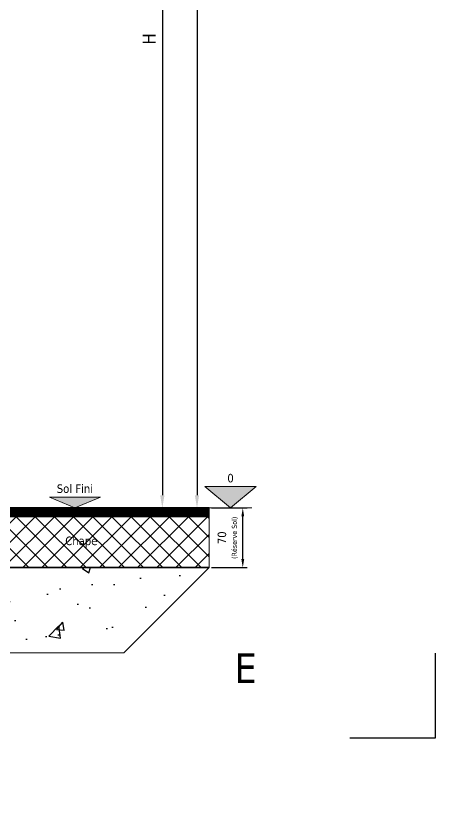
# Model space of a CAD drawing. Header units: millimetres. Extents: x -20000 to 230000, y -17405 to 25402.
# Drawn here: x 45191 to 45683, y -5253 to -4329 of the extents above; entities that cross this region are included whole.
import ezdxf
from ezdxf.enums import TextEntityAlignment as Align

# ---------------------------------------------------------------- set-up
doc = ezdxf.new("R2010")
doc.units = ezdxf.units.MM
doc.header["$PDMODE"] = 35
doc.header["$PDSIZE"] = 0.5
doc.linetypes.add('POINTILLE', pattern=[6.35, 0, -6.35])
doc.layers.get('0').update_dxf_attribs({"lineweight": 13})
doc.layers.get('Defpoints').update_dxf_attribs({"true_color": 0xc2a584})
for name, color, linetype, lineweight in [('0 - 1 (validé)', 3, 'Continuous', 13), ('1 - BETON', 251, 'Continuous', 25), ('1 - Béton', 251, 'Continuous', 25), ('1 - Cotation', 32, 'Continuous', 13), ('1 - Texte', 7, 'Continuous', 13), ('Texte', 7, 'Continuous', 13)]:
    doc.layers.add(name, color=color, linetype=linetype, lineweight=lineweight)
for name, color, linetype, lineweight, plot in [('0 - Invisible', 43, 'Continuous', 0, False), ('Intouchable', 252, 'Continuous', 13, False), ('Non visible', 163, 'Continuous', 25, False)]:
    doc.layers.add(name, color=color, linetype=linetype, lineweight=lineweight, plot=plot)
doc.styles.get("Standard").update_dxf_attribs({"font": 'ARIALUNI.TTF'})
doc.styles.add('Texte Poralu', font='tahomabd.ttf')
doc.dimstyles.new('100 - 1000', dxfattribs={"dimtxt": 15, "dimasz": 15, "dimexe": 5, "dimexo": 2.5, "dimgap": 8, "dimtad": 1, "dimdec": 1, "dimtxsty": 'Texte Poralu', "dimcen": 10, "dimazin": 0, "dimtfac": 1, "dimtdec": 1, "dimtmove": 0, "dimatfit": 3, "dimfxl": 1, "dimarcsym": 0})
doc.dimstyles.new('30 - 1000', dxfattribs={"dimtxt": 10, "dimasz": 10, "dimexe": 5, "dimexo": 2.5, "dimgap": 5, "dimtad": 1, "dimdec": 1, "dimtxsty": 'Texte Poralu', "dimcen": 5, "dimazin": 0, "dimtfac": 1, "dimtdec": 1, "dimtmove": 0, "dimatfit": 3, "dimfxl": 1, "dimarcsym": 0})

# ---------------------------------------------------------------- blocks, each defined once
blk = doc.blocks.new('Cadre Coupe_Elev')
at = {"color": 7}
blk.add_attdef('REPERE_1', text='', height=300, dxfattribs=at).set_placement((1000, 9000), align=Align.MIDDLE_CENTER)
at = {"layer": '1 - Texte', "color": 7}
for tag, p in [('DEFINITION1', (5000, 1200)), ('DEFINITION2', (5000, 800))]:
    blk.add_attdef(tag, text='', height=250, dxfattribs=at).set_placement(p, align=Align.MIDDLE_CENTER)
at = {"layer": 'Non visible', "style": 'Texte Poralu'}
for p in [(5447.11721373623, 4905.799125232807), (5447.11721373623, 4605.799125232807)]:
    blk.add_attdef('REPERE_2', text='', height=35, dxfattribs=at).set_placement(p, align=Align.MIDDLE_LEFT)
blk = doc.blocks.new('Cadre centrage dessin')
at = {"layer": 'Defpoints'}
for p, q in [((682.4999999999999, -806.5000000000127), (682.5, -906.4999999999945)), ((682.5000000000582, -906.5000000000127), (582.5000000000582, -906.5000000000127))]:
    blk.add_line(p, q, dxfattribs=at)
at = {"layer": 'Defpoints', "linetype": 'POINTILLE', "ltscale": 2}
for p, q in [((682.5, -906.4999999999945), (682.5, -906.5000000000455)), ((682.5, -906.5000000000455), (682.5000000000582, -906.5000000000127))]:
    blk.add_line(p, q, dxfattribs=at)
blk = doc.blocks.new('*U533')
at = {"layer": '1 - Béton'}
h = blk.add_hatch(dxfattribs=at)
h.set_pattern_fill('ANSI31', color=256, scale=0.5, angle=135)
h.set_pattern_definition([(180, (199.9999999999554, -2.273736754431224e-12), (-3.33066907387547e-16, -1.5875), [])])
h.paths.add_polyline_path([(0, 60.00000000000001), (299.9999999999554, 59.99999999999545), (299.9999999999554, 69.99999999999545), (0, 70)])
h = blk.add_hatch(dxfattribs=at)
h.set_pattern_fill('ANSI37', color=256, scale=5)
h.set_pattern_definition([(45, (199.9999999999554, -2.273736754431224e-12), (-11.22532015133644, 11.22532015133644), []), (135, (199.9999999999554, -2.273736754431224e-12), (-11.22532015133644, -11.22532015133644), [])])
h.paths.add_polyline_path([(0, 0), (299.9999999999554, -6.821210263295947e-12), (299.9999999999554, 59.99999999999545), (0, 60)])
h.paths.add_polyline_path([(125.9083277367138, 20.81766286097819), (173.9506380120663, 20.81766286097819), (173.9506380120663, 42.41940899932608), (125.9083277367138, 42.41940899932608)], flags=24)
at = {"layer": '0 - Invisible'}
for points in [[(0, 60.00000000000001), (299.9999999999554, 59.99999999999545), (299.9999999999554, 69.99999999999545), (0, 70), (0, 60.00000000000001)], [(0, 0), (299.9999999999554, -6.821210263295947e-12), (299.9999999999554, 59.99999999999545), (0, 60), (0, 0)]]:
    blk.add_lwpolyline(points, dxfattribs=at)
at = {"layer": '1 - Béton'}
for points in [[(299.9999999999554, 69.99999999999545), (0, 70), (0, 60.00000000000001), (299.9999999999554, 59.99999999999545)], [(299.9999999999554, 59.99999999999545), (0, 60.00000000000001), (0, 0), (299.9999999999554, -6.821210263295947e-12)]]:
    blk.add_lwpolyline(points, dxfattribs=at)
at = {"layer": 'Texte', "insert": (149.9999999999777, 29.99999999999767), "char_height": 10, "attachment_point": 5, "style": 'Texte Poralu'}
blk.add_mtext_dynamic_manual_height_columns('Chape', width=29.38230259003263, gutter_width=50, heights=[0], dxfattribs=at)
blk = doc.blocks.new('*U556')
at = {"layer": '1 - BETON'}
h = blk.add_hatch(dxfattribs=at)
h.set_pattern_fill('CONCRETE', color=256, scale=15, style=0, pattern_type=2)
h.set_pattern_definition([(49.99999999999999, (124.0000000001188, 229.9999999999846), (107.589027390113, -9.412820247389266), [11.25, -123.75]), (355, (124.0000000001188, 229.9999999999846), (-20.81270004195, 112.8288200550018), [9, -99]), (100.4514, (132.9657520001188, 229.2155989999846), (86.77640725710323, 103.415931309143), [9.5610285, -105.1713168]), (46.18420000000002, (124.0000000001188, 259.9999999999845), (160.0861572938467, -24.82785214935271), [16.87499999999971, -185.6249999999977]), (96.6356, (137.3405117501188, 257.9310039499845), (140.1994058323055, 146.1176806350663), [14.3415432, -157.75695]), (351.1842, (124.0000000001188, 259.9999999999845), (140.1992917700441, 146.1177901387987), [13.5, -148.5]), (21, (139.0000000001188, 252.4999999999846), (89.53605781776925, -60.39283359980082), [11.25, -123.75]), (326.0000000000001, (139.0000000001188, 252.4999999999846), (36.49729978823726, 108.772506757028), [9, -99]), (71.4514, (146.4613349501188, 247.4672590999846), (126.0333942872235, 48.37957450649286), [9.5610285, -105.1713168]), (37.50000000000001, (124.0000000001188, 229.9999999999846), (1.8239782975936, 49.93407807469672), [0, -97.8, 0, -100.5, 0, -99.375]), (7.499999999999999, (124.0000000001188, 229.9999999999846), (39.46043061632229, 59.16175678235403), [0, -57.3, 0, -95.55, 0, -37.875]), (327.5, (90.5500000001188, 229.9999999999846), (80.07336542586135, -3.383230760156963), [0, -37.5, 0, -117, 0, -155.25]), (317.5, (75.5500000001188, 229.9999999999846), (87.47792540135794, 15.01574734984766), [0, -48.75, 0, -77.69999999999999, 0, -110.25])])
h.paths.add_polyline_path([(380.0000000001291, -70.00000000001548), (280.0000000001291, -170.0000000000155), (-282.0000000000073, -170.0000000000155), (-382.0000000000073, -70.00000000001548), (-74.00000000000314, -70.00000000001549), (-60, 0), (0, 0), (0, -70.00000000001548)])
at = {"layer": '0 - Invisible'}
blk.add_lwpolyline([(380.0000000001291, -70.00000000001548), (280.0000000001291, -170.0000000000155), (-282.0000000000073, -170.0000000000155), (-382.0000000000073, -70.00000000001548)], dxfattribs=at)
at = {"layer": '1 - BETON'}
blk.add_lwpolyline([(380.0000000001291, -70.00000000001548), (0, -70.00000000001548), (0, 0), (-60, 0), (-74.00000000000314, -70.00000000001549), (-382.0000000000073, -70.00000000001548)], dxfattribs=at)
blk = doc.blocks.new('*U199')
blk.add_hatch(color=256).paths.add_polyline_path([(25, 0), (55, 25), (-5, 25)])
blk.add_line((0, 0), (50, 0))
blk.add_lwpolyline([(25, 0), (55, 25), (-5, 25), (25, 0)])
at = {"style": 'Texte Poralu'}
blk.add_attdef('HAUTEUR', text='', height=10, dxfattribs=at).set_placement((25, 34.99999999999997), align=Align.MIDDLE_CENTER)
blk = doc.blocks.new('*U200')
blk.add_hatch(color=256).paths.add_polyline_path([(0, 0), (29.99999999999999, 12.5), (-30.00000000000001, 12.5)])
blk.add_lwpolyline([(0, 0), (29.99999999999999, 12.5), (-30.00000000000001, 12.5), (0, 0)])
at = {"layer": 'Texte', "insert": (-7.105427357601002e-15, 17.5), "char_height": 10, "attachment_point": 8, "style": 'Texte Poralu'}
blk.add_mtext('Sol Fini', dxfattribs=at)
blk = doc.blocks.new('*D545')
at = {"color": 0, "lineweight": -2, "transparency": 16777216}
for p, q in [((45419.99999999999, -4906.267790660655), (45461.82849287566, -4906.267790660655)), ((45456.82849287566, -4966.267790660651), (45456.82849287566, -4916.267790660655)), ((45419.99999999999, -4976.267790660651), (45461.82849287566, -4976.267790660651))]:
    blk.add_line(p, q, dxfattribs=at)
at = {"color": 0, "transparency": 16777216}
for points in [[(45455.161826209, -4916.267790660655), (45458.49515954233, -4916.267790660655), (45456.82849287566, -4906.267790660655)], [(45455.161826209, -4966.267790660651), (45458.49515954233, -4966.267790660651), (45456.82849287566, -4976.267790660651)]]:
    blk.add_solid(points, dxfattribs=at)
at = {"layer": 'Defpoints', "color": 0, "transparency": 16777216}
for p in [(45417.49999999999, -4906.267790660655), (45456.82849287566, -4906.267790660655), (45417.49999999999, -4976.267790660651)]:
    blk.add_point(p, dxfattribs=at)
at = {"color": 0, "transparency": 16777216, "insert": (45439.18757055643, -4941.267790660646), "char_height": 10, "attachment_point": 5, "rotation": 90, "style": 'Texte Poralu'}
blk.add_mtext('70 \\P{\\H0.6x;(Réserve Sol)}', dxfattribs=at)
blk = doc.blocks.new('*D546')
at = {"layer": '1 - Cotation', "color": 0, "lineweight": -2, "transparency": 16777216}
for p, q in [((45020.00000000012, -3805.668358777184), (45367.49999999992, -3805.668358777184)), ((45362.49999999992, -3820.668358777184), (45362.49999999992, -4891.267790660655)), ((45414.99999999999, -4906.267790660655), (45357.49999999992, -4906.267790660655))]:
    blk.add_line(p, q, dxfattribs=at)
at = {"layer": '1 - Cotation', "color": 0, "transparency": 16777216}
for points in [[(45359.99999999992, -3820.668358777184), (45364.99999999992, -3820.668358777184), (45362.49999999992, -3805.668358777184)], [(45359.99999999992, -4891.267790660655), (45364.99999999992, -4891.267790660655), (45362.49999999992, -4906.267790660655)]]:
    blk.add_solid(points, dxfattribs=at)
at = {"layer": 'Defpoints', "color": 0, "transparency": 16777216}
for p in [(45017.50000000012, -3805.668358777184), (45362.49999999992, -4906.267790660655), (45417.49999999999, -4906.267790660655)]:
    blk.add_point(p, dxfattribs=at)
at = {"layer": '1 - Cotation', "color": 0, "transparency": 16777216, "insert": (45346.99999999992, -4355.968074718912), "char_height": 15, "attachment_point": 5, "rotation": 90, "style": 'Texte Poralu'}
blk.add_mtext('H', dxfattribs=at)
blk = doc.blocks.new('*D547')
at = {"layer": '1 - Cotation', "color": 0, "lineweight": -2, "transparency": 16777216}
for p, q in [((45415.00000000018, -3505.668358777184), (45398.16722359716, -3505.668358777184)), ((45403.16722359716, -3520.668358777184), (45403.16722359716, -4891.26779066064)), ((45414.99999999999, -4906.26779066064), (45398.16722359716, -4906.26779066064))]:
    blk.add_line(p, q, dxfattribs=at)
at = {"layer": '1 - Cotation', "color": 0, "transparency": 16777216}
for points in [[(45400.66722359716, -3520.668358777184), (45405.66722359716, -3520.668358777184), (45403.16722359716, -3505.668358777184)], [(45400.66722359716, -4891.26779066064), (45405.66722359716, -4891.26779066064), (45403.16722359716, -4906.26779066064)]]:
    blk.add_solid(points, dxfattribs=at)
at = {"layer": 'Defpoints', "color": 0, "transparency": 16777216}
for p in [(45417.50000000018, -3505.668358777184), (45403.16722359716, -4906.26779066064), (45417.49999999999, -4906.26779066064)]:
    blk.add_point(p, dxfattribs=at)
at = {"layer": '1 - Cotation', "color": 0, "transparency": 16777216, "insert": (45387.39522896989, -4205.968074718905), "char_height": 15, "attachment_point": 5, "rotation": 90, "style": 'Texte Poralu'}
blk.add_mtext('HSP', dxfattribs=at)
blk = doc.blocks.new('*D747')
at = {"layer": 'Defpoints', "color": 0, "lineweight": -2, "transparency": 16777216}
blk.add_line((45420.00000000012, -3505.6683587772), (45455.99227669588, -3505.6683587772), dxfattribs=at)
at = {"layer": 'Defpoints', "color": 0, "transparency": 16777216}
for p in [(45417.50000000012, -3505.6683587772), (45417.50000000012, -3505.6683587772), (40000, -6005.668358777197)]:
    blk.add_point(p, dxfattribs=at)
at = {"layer": 'Defpoints', "color": 0, "transparency": 16777216, "insert": (45439.246138348, -3495.463523317159), "char_height": 10, "attachment_point": 5, "style": 'Texte Poralu'}
blk.add_mtext('2500', dxfattribs=at)

msp = doc.modelspace()

# ---------------------------------------------------------------- block references
for name, p in [('*U556', (45037.49999999986, -4906.267790660635)), ('*U533', (45117.50000000004, -4976.267790660651))]:
    msp.add_blockref(name, p)
at = {"layer": '0 - 1 (validé)'}
ref = msp.add_blockref('Cadre Coupe_Elev', (40000, -10000), dxfattribs=at)
ref.add_attrib('REPERE_2', 'E', dxfattribs={"layer": 'Non visible', "height": 35, "style": 'Texte Poralu'}).set_placement((45447.11721373623, -5094.200874767193), align=Align.MIDDLE_LEFT)
at = {"layer": 'Intouchable'}
msp.add_blockref('Cadre centrage dessin', (45000, -4270.003379446438), dxfattribs=at)
at = {"layer": 'Texte'}
msp.add_blockref('*U199', (45417.49999999999, -4906.267790660655), dxfattribs=at).add_auto_attribs({'HAUTEUR': '0'})
msp.add_blockref('*U200', (45260.00000000001, -4906.267790660637), dxfattribs=at)

# ---------------------------------------------------------------- dimensions: what is measured, and where the dimension line sits
dim = msp.add_linear_dim(base=(45456.82849287566, -4906.267790660655), p1=(45417.49999999999, -4976.267790660651), p2=(45417.49999999999, -4906.267790660655), angle=90, text='<> \\P{\\H0.6x;(Réserve Sol)}', dimstyle='30 - 1000')
dim.commit()
dim.dimension.update_dxf_attribs({"geometry": '*D545', "text_midpoint": (45439.18757055643, -4941.267790660646)})
at = {"layer": '1 - Cotation'}
for base, p1, p2, text, picture, middle in [((45403.16722359716, -4906.26779066064), (45417.50000000018, -3505.668358777184), (45417.49999999999, -4906.26779066064), 'HSP', '*D547', (45387.39522896989, -4205.968074718905)), ((45362.49999999992, -4906.267790660655), (45017.50000000012, -3805.668358777184), (45417.49999999999, -4906.267790660655), 'H', '*D546', (45346.99999999992, -4355.968074718912))]:
    dim = msp.add_linear_dim(base=base, p1=p1, p2=p2, angle=90, text=text, dimstyle='100 - 1000', dxfattribs=at)
    dim.commit()
    dim.dimension.update_dxf_attribs({"geometry": picture, "text_midpoint": middle})
at = {"layer": 'Defpoints'}
dim = msp.add_ordinate_dim(feature_location=(45417.50000000012, -3505.6683587772), offset=(0, 0), dtype=0, origin=(40000, -6005.668358777197), dimstyle='30 - 1000', dxfattribs=at)
dim.commit()
dim.dimension.update_dxf_attribs({"geometry": '*D747', "text_midpoint": (45439.246138348, -3495.463523317159)})

doc.saveas('drawing.dxf')
